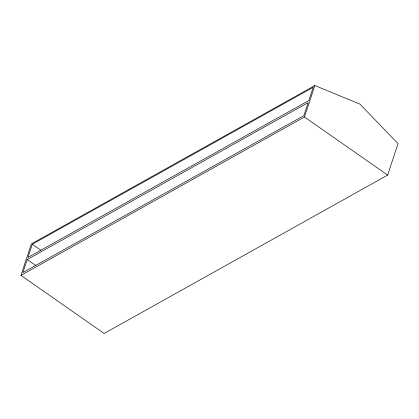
<?xml version="1.0" encoding="UTF-8"?>
<svg xmlns="http://www.w3.org/2000/svg" width="419" height="419" viewBox="0 0 419 419"><rect width="100%" height="100%" fill="white"/><g stroke="black" fill="none" stroke-linecap="round" stroke-linejoin="round"><path stroke-width="0.63" d="M20.95 275.367L31.352 243.91L314.852 85.539L359.916 104.106L398.05 143.633L387.648 175.09L104.148 333.461L20.95 275.367L304.451 116.995L314.852 85.539M27.23 259.55L22.93 272.549L303.854 115.618L308.154 102.618L27.23 259.55L35.819 265.546M32.294 244.24L27.926 257.449L308.845 100.518L313.213 87.309L32.294 244.24L40.884 250.237M304.451 116.995L387.648 175.09"/></g></svg>
